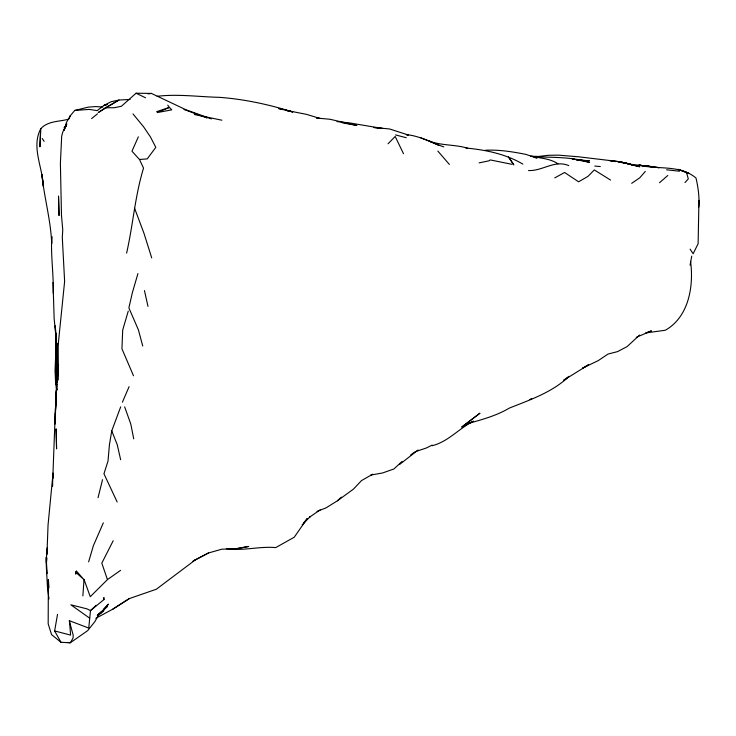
<?xml version="1.0" encoding="UTF-8"?>
<svg xmlns="http://www.w3.org/2000/svg" width="736" height="736" viewBox="0 0 736 736"><rect width="100%" height="100%" fill="white"/><g stroke="black" fill="none" stroke-linecap="round" stroke-linejoin="round"><path stroke-width="1.1" d="M57.252 378.782L57.537 343.381L57.261 382.113L57.739 378.994M57.417 348.312L57.196 377.154M56.341 384.753L56.322 356.988M53.185 293.167C53.774 274.27 50.609 255.466 51.796 236.587L51.686 243.588C50.83 220.202 44.215 197.708 41.869 174.496L43.387 186.447C42.67 167.468 31.004 146.703 40.839 128.625C48.052 120.778 59.156 121.808 68.577 119.177M56.295 393.346L55.016 424.065L55.964 393.245L58.53 364.486M52.486 486.275L55.237 413.669M56.304 340.023L55.044 370.539L55.688 384.155L56.902 390.043M55.228 414.239L56.194 390.742M56.203 382.343L56.295 360.392M698.841 203.66L698.942 200.385L698.124 243.69L693.146 253.754L690.083 249.145M56.304 367.724L56.35 383.079M40.416 132.894L39.9 146.896L40.839 128.625M56.322 344.862L56.286 361.394M52.514 486.294L52.606 484.086M52.836 478.556L53.056 473.036L48.052 524.97L46.984 553.472M698.814 206.972C699.568 197.331 698.17 187.312 695.998 178.029C680.101 164.505 658.002 169.758 639.188 165.204L629.151 164.156L639.814 166.759L619.261 161.662L578.496 156.786L558.256 155.14L548.348 155.305L538.642 156.437L530.748 156.225M58.494 365.746L57.73 380.254L58.365 365.617L58.089 345.791L64.621 281.419L62.302 237.452L62.753 229.853L61.493 215.519L60.389 163.493L61.677 136.234L62.689 132.287L66.626 123.979M57.307 372.269L56.414 388.525M46.708 557.925L46.442 562.378L46.736 557.796M46.966 554.364L47.408 547.51L46.23 559.572L46.846 573.721L46.331 557.17L46.377 567.52L47.5 587.742L48.972 598.902M82.874 595.884L83.978 579.876M56.552 389.924L56.994 384.229M96.158 605.314L90.491 610.586L88.762 628.075L69.239 620.65L73.168 635.067L73.094 638.02L70.297 642.776L61.005 642.289L51.566 634.634L48.18 623.843L48.355 579.471L48.962 587.724M138.35 136.822L131.965 151.211L139.481 159.482L143.538 168.13C135.102 195.546 133.096 224.195 126.84 252.098L126.629 253.129M120.686 406.87L111.752 430.873L109.471 444.461L107.999 461.095L103.96 473.782L117.162 501.989M61.005 642.289L54.63 630.936L57.528 614.339M690.083 265.116L691.748 256.11M98.044 497.702L102.525 479.679M76.498 571.145L75.707 574.135L75.606 572.185L76.498 571.145L84.014 579.674L75.606 572.185M65.973 126.463L64.271 127.503M137.945 273.58L132.36 292.698L128.874 307.887L138.396 329.829L142.738 346.012M128.257 311.089L122.691 330.087L121.937 348.79L133.492 375.774M88.624 561.872L93.389 545.68L103.334 522.845M69.092 118.79L70.251 115.773L74.75 110.446L88.412 107.116L95.735 106.591L102.874 107.005M122.397 402.224L129.094 386.648M66.81 124.034L64.069 130.327L66.461 122.48L70.251 115.773M113.188 540.758L101.807 563.15L107.447 579.609L90.261 596.703L84.226 579.986M69.469 620.696L70.61 635.104L54.63 630.936M303.692 522.91L307.271 518.503L294.234 537.225L275.715 547.602C259.164 546.103 242.889 551.227 226.394 548.66M302.174 524.851L310.334 516.479L309.378 517.279L320.16 509.882M645.306 171.405L639.786 177.781L631.69 183.338M684.968 182.565L688.298 178.922L686.504 172.39L678.077 169.326L688.933 173.54L686.504 172.39M97.382 615.811L101.338 611.653M103.712 609.15L108.468 604.155L98.256 615.6L94.907 621.57L87.667 630.651L70.297 642.776L67.326 642.473M388.047 143.796L395.186 136.473L403.512 153.723M97.483 615.986L107.281 606.519L97.87 614.937M211.352 118.892L186.006 109.784L151.432 93.426L136.077 93.224L121.366 106.278L114.439 107.704L105.34 107.787L98.265 112.525L118.938 100.041L130.125 99.443M667.8 175.472L659.539 182.721M402.022 461.472L393.852 469.007L382.508 472.981L370.834 475.06M317.041 511.373L325.984 507.904L337.465 500.765L341.403 497.15M64.188 127.779L65.78 126.344M639.639 335.036L627.035 346.647L617.587 351.606L607.945 354.09L598.396 360.52L582.783 368.064M399.593 464.462L418.112 449.99M103.978 599.564L103.436 598.534L103.978 597.531L103.978 599.564L90.491 610.586L87.05 608.893L70.831 604.79L89.626 618.13M337.465 500.765L353.409 489.155L361.532 480.59L372.738 474.177M97.86 615.471L103.84 610.632L97.29 615.278M91.586 118.57L97.52 113.832M103.978 105.377L97.17 110.621L89.369 109.416L74.75 110.446M232.116 548.67L235.529 548.835L233.965 549.148L248.796 546.434L235.529 548.835L221.775 549.203L208.408 553.003L195.408 559.829L156.317 589.251L129.26 598.607L112.838 609.141L95.855 618.286M107.447 579.609L120.584 570.354M97.879 614.965L101.494 612.435L98.698 614.358M410.762 454.83L415.251 451.711L426.31 447.994L432.198 445.078M129.26 598.607L112.838 609.141M463.91 426.19L468.657 423.393M105.34 107.787L118.938 100.041L111.2 101.688L104.3 105.202L107.511 104.503M582.792 367.991L588.662 364.706L563.693 380.254L569.103 376.326C552.34 392.306 530.288 399.731 509.275 408.121C497.067 415.417 483.304 419.226 469.734 423.071M529.745 399.593L531.742 398.48M554.788 177.873L564.604 172.491L578.606 181.801L587.981 176.373L594.302 169.933L610.613 180.09M193.614 560.777L195.408 559.829M192.924 561.145L208.408 553.003M469.632 422.952L473.533 421.194C458.997 428.315 448.307 441.747 432.069 445.74M636.272 337.327L651.424 330.869L645.61 332.957L665.316 330.252C688.85 316.986 693.892 286.056 690.561 261.372M156.658 111.642L169.409 107.419L171.792 109.839L157.246 112.58L169.409 107.419L167.744 105.128M104.3 105.202L107.502 104.365M479.127 162.877L488.824 160.853L490.305 159.942L511.952 164.312M568.781 165.618C554.677 159.519 542.303 171.295 528.54 170.522M148.028 93.886L151.432 93.426M157.136 96.296C177.781 93.831 198.582 96.821 219.337 97.336C244.407 99.176 268.686 104.475 292.643 111.909L285.632 110.244L306.434 114.347L320.252 118.533L316.489 118.027L329.995 119.269L356.905 125.479L342.553 122.903M139.481 159.482L147.209 158.902L155.811 147.356L150.429 136.914L143.548 126.748L132.986 113.924M485.355 150.245C499.082 149.555 512.771 151.763 526.194 154.45C536.627 158.636 548.357 157.292 557.952 163.797M580.704 160.411L589.168 160.798L576.122 159.822M532.34 156.556C551.466 157.716 571.016 156.501 589.49 162.371L580.833 160.632M580.032 160.126L589.168 160.798M576.812 159.887L578.892 160.043L576.656 159.657M594.78 166.078L600.318 166.538M336.996 121.615L349.002 122.838L382.775 128.506L373.557 127.466L389.565 128.966L408.324 135.001L406.281 134.66C419.695 135.792 431.37 142.701 443.799 146.896M465.842 148.028C485.548 149.831 505.641 153.962 522.864 164.1M679.494 171.212L666.586 169.804M221.867 120.198L194.387 114.522M645.582 165.913L639.188 165.204L659.143 167.688L638.876 165.186L654.092 166.86L647.708 166.152M534.824 157.587L537.096 157.955L532.947 156.823M615.811 161.598L609.307 160.503L619.914 161.791L632.38 164.827L619.261 161.662L629.915 163.953L617.982 161.957M574.411 159.27L572.176 158.893L574.338 159.326M467.654 148.212C455.142 144.385 441.756 145.774 429.428 141.128L439.024 145.544M282.946 109.554L278.53 108.505L292.643 111.909M395.545 134.927L406.244 137.715M183.963 109.452L207.064 117.999M420.799 137.788L431.278 141.882M136.077 93.224L145.544 97.787M437.828 151.055L449.392 164.459M42.246 138.497L44.114 141.34M111.752 430.873L117.263 444.765L120.649 459.742M134.587 208.26L144.054 233.524L151.717 257.94M124.651 406.87L130.796 424.065L133.731 438.84M144.449 290.582L147.991 306.406M56.681 386.483L57.003 389.887M55.734 333.224L56.313 342.755M56.028 373.814L56.286 381.404M55.632 333.206L56.037 352.148L56.322 344.788L56.368 346.987L55.292 325.873L56.12 338.845L54.133 318.375L53.038 282.486M55.835 395.398L55.513 409.731L55.964 393.245L55.835 395.398M479.826 413.264L461.84 427L479.826 413.264M512.707 163.116L508.456 156.915L513.802 164.901L512.707 163.116M59.027 215.372L58.521 196.227L59.027 215.372M56.451 442.98L56.12 428.84L56.58 448.896L56.451 442.98"/></g></svg>
